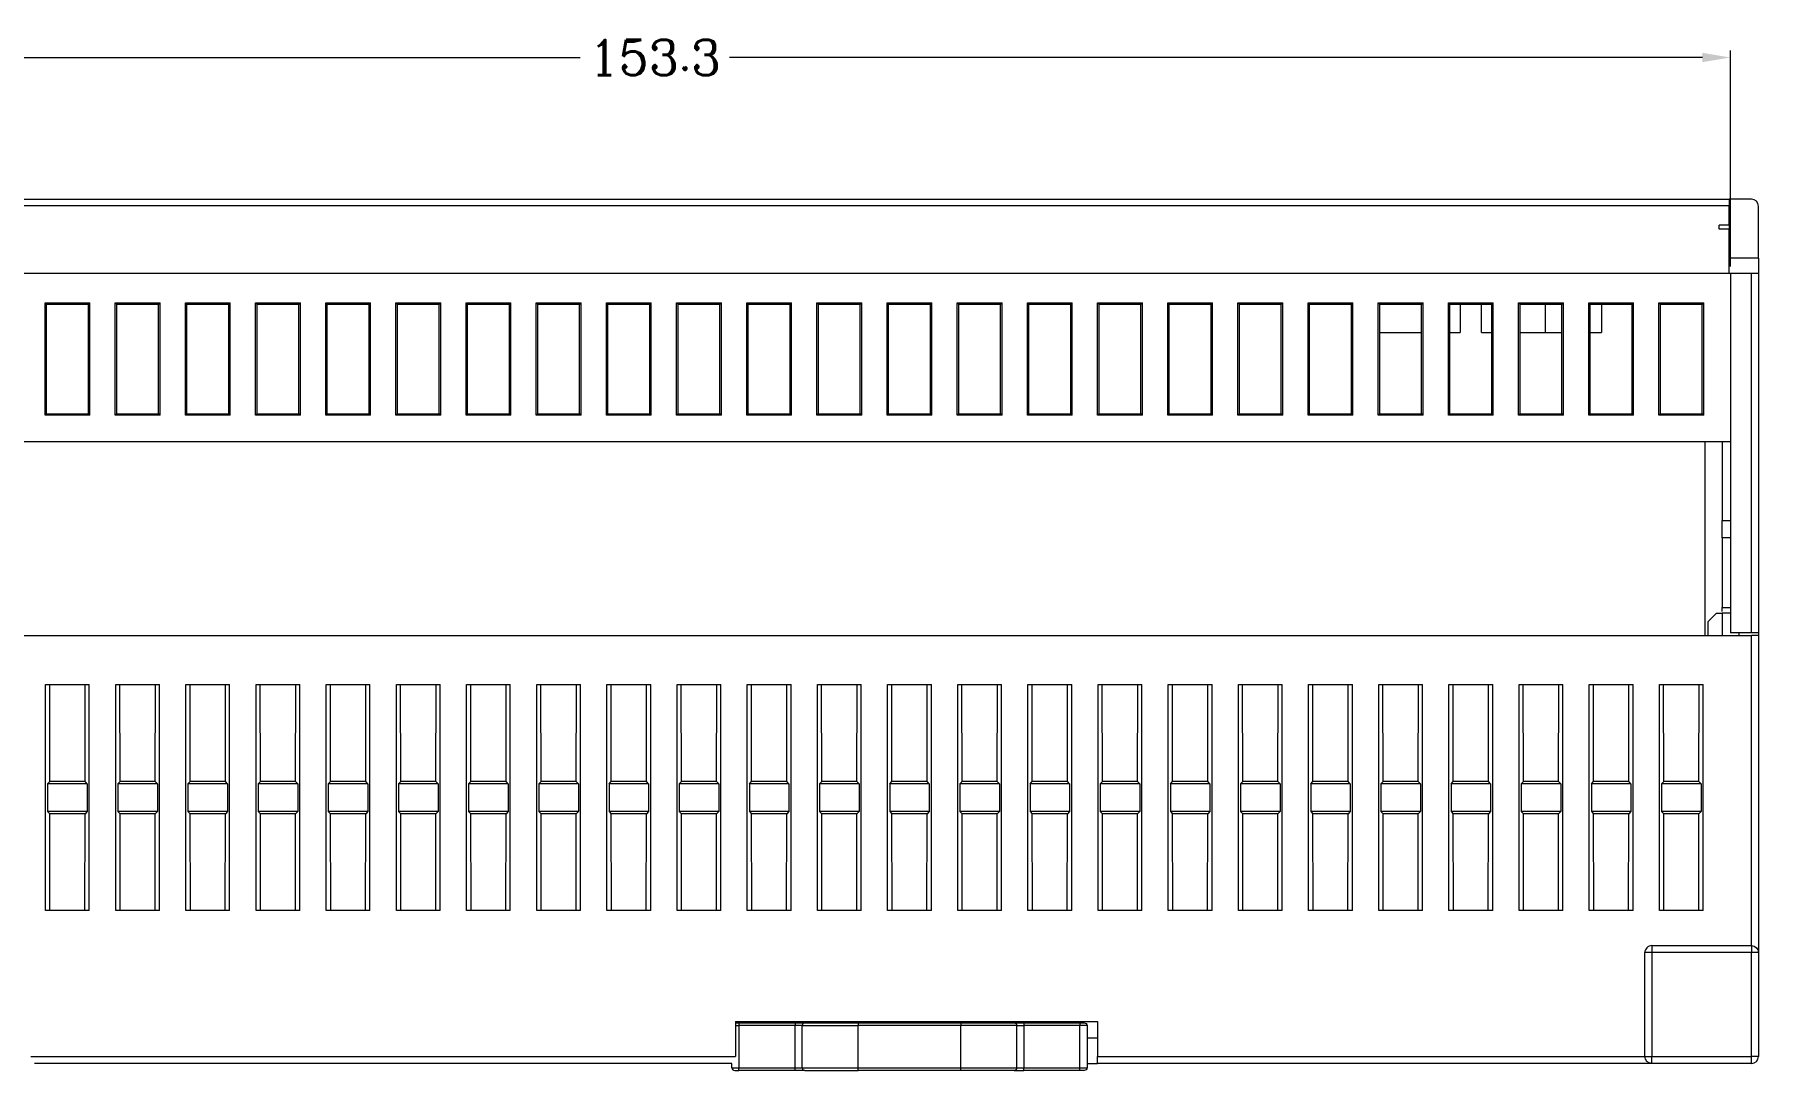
# Model space of a CAD drawing. Header units: millimetres. Extents: x 92 to 1037, y 522 to 1264.
# Drawn here: x 321.6 to 444.4, y 521.5 to 595.4 of the extents above; entities that cross this region are included whole.
import ezdxf

# ---------------------------------------------------------------- set-up
doc = ezdxf.new("R2010")
doc.units = ezdxf.units.MM
doc.layers.get('Defpoints').update_dxf_attribs({"linetype": 'CONTINUOUS'})
doc.layers.add('1', color=7, linetype='CONTINUOUS', true_color=0xffffff)
doc.layers.add('9', color=7, linetype='CONTINUOUS', true_color=0xffffff)
doc.layers.add('dim', color=82, linetype='CONTINUOUS', lineweight=9)
doc.styles.add('ROMANC', font='romanc.shx', dxfattribs={"bigfont": 'gbcbig.shx'})
doc.dimstyles.new('YanXiu', dxfattribs={"dimtxt": 6, "dimasz": 2.2, "dimexe": 0.66, "dimexo": 0.66, "dimgap": 0.66, "dimtad": 0, "dimdsep": 46, "dimtxsty": 'ROMANC', "dimcen": 0, "dimclrd": 256, "dimclre": 131, "dimclrt": 42, "dimazin": 2, "dimtfac": 1, "dimtofl": 0, "dimtmove": 0, "dimatfit": 3, "dimfxl": 0, "dimlwd": 5, "dimlwe": 5, "dimarcsym": 0})

# ---------------------------------------------------------------- blocks, each defined once
blk = doc.blocks.new('*D6')
at = {"layer": 'Defpoints', "color": 0, "lineweight": 18, "transparency": 16777216}
for p in [(442.44, 593.74), (289.14, 577.84), (442.44, 578.34)]:
    blk.add_point(p, dxfattribs=at)
at = {"layer": 'dim', "color": 131, "lineweight": 5, "transparency": 16777216}
for p, q in [((289.14, 578.34), (289.14, 594.24)), ((442.44, 578.84), (442.44, 594.24))]:
    blk.add_line(p, q, dxfattribs=at)
at = {"layer": 'dim', "lineweight": 5, "transparency": 16777216}
for p, q in [((291.14, 593.74), (360.46, 593.74)), ((440.44, 593.74), (371.11, 593.74))]:
    blk.add_line(p, q, dxfattribs=at)
at = {"layer": 'dim', "lineweight": 18, "transparency": 16777216}
for points in [[(291.14, 594.07), (291.14, 593.41), (289.14, 593.74)], [(440.44, 594.07), (440.44, 593.41), (442.44, 593.74)]]:
    blk.add_solid(points, dxfattribs=at)
at = {"layer": 'dim', "color": 42, "lineweight": 18, "transparency": 16777216, "insert": (365.79, 593.74), "char_height": 2.5, "attachment_point": 5, "style": 'ROMANC'}
blk.add_mtext('153.3', dxfattribs=at)

msp = doc.modelspace()

# ---------------------------------------------------------------- linework, layer by layer
at = {"layer": '1', "color": 155, "linetype": 'Continuous', "lineweight": 18}
for p, q in [((289.335, 583.644), (442.335, 583.644)), ((443.935, 583.644), (442.335, 583.644)), ((442.335, 583.644), (442.335, 583.162)), ((442.335, 581.786), (442.335, 583.162)), ((444.435, 579.445), (444.435, 583.144)), ((442.335, 581.786), (441.635, 581.786)), ((441.635, 581.503), (441.635, 581.786)), ((442.335, 581.503), (441.635, 581.503)), ((442.335, 581.786), (442.335, 581.503)), ((442.335, 578.345), (442.335, 581.503)), ((444.435, 579.445), (442.335, 579.445)), ((444.435, 579.445), (444.435, 578.345)), ((442.435, 578.345), (289.335, 578.345)), ((443.935, 578.345), (442.435, 578.345)), ((442.435, 578.345), (442.435, 552.745)), ((444.435, 578.345), (443.935, 578.345)), ((444.435, 578.345), (444.435, 552.745)), ((322.335, 576.245), (325.535, 576.245)), ((322.335, 568.245), (322.335, 576.245)), ((322.335, 576.245), (322.445, 576.135)), ((325.425, 576.135), (325.535, 576.245)), ((325.535, 568.245), (325.535, 576.245)), ((327.335, 576.245), (330.535, 576.245)), ((327.335, 568.245), (327.335, 576.245)), ((327.335, 576.245), (327.445, 576.135)), ((330.425, 576.135), (330.535, 576.245)), ((330.535, 568.245), (330.535, 576.245)), ((332.335, 576.245), (335.535, 576.245)), ((332.335, 568.245), (332.335, 576.245)), ((332.335, 576.245), (332.445, 576.135)), ((335.425, 576.135), (335.535, 576.245)), ((335.535, 568.245), (335.535, 576.245)), ((337.335, 576.245), (340.535, 576.245)), ((337.335, 568.245), (337.335, 576.245)), ((337.335, 576.245), (337.445, 576.135)), ((340.425, 576.135), (340.535, 576.245)), ((340.535, 568.245), (340.535, 576.245)), ((342.335, 576.245), (345.535, 576.245)), ((342.335, 568.245), (342.335, 576.245)), ((342.335, 576.245), (342.445, 576.135)), ((345.425, 576.135), (345.535, 576.245)), ((345.535, 568.245), (345.535, 576.245)), ((347.335, 576.245), (350.535, 576.245)), ((347.335, 568.245), (347.335, 576.245)), ((347.335, 576.245), (347.445, 576.135)), ((350.425, 576.135), (350.535, 576.245)), ((350.535, 568.245), (350.535, 576.245)), ((352.335, 576.245), (355.535, 576.245)), ((352.335, 568.245), (352.335, 576.245)), ((352.335, 576.245), (352.445, 576.135)), ((355.425, 576.135), (355.535, 576.245)), ((355.535, 568.245), (355.535, 576.245)), ((357.335, 576.245), (360.535, 576.245)), ((357.335, 568.245), (357.335, 576.245)), ((357.335, 576.245), (357.445, 576.135)), ((360.425, 576.135), (360.535, 576.245)), ((360.535, 568.245), (360.535, 576.245)), ((362.335, 576.245), (365.535, 576.245)), ((362.335, 568.245), (362.335, 576.245)), ((362.335, 576.245), (362.445, 576.135)), ((365.425, 576.135), (365.535, 576.245)), ((365.535, 568.245), (365.535, 576.245)), ((367.335, 576.245), (370.535, 576.245)), ((367.335, 568.245), (367.335, 576.245)), ((367.335, 576.245), (367.445, 576.135)), ((370.425, 576.135), (370.535, 576.245)), ((370.535, 568.245), (370.535, 576.245)), ((372.335, 576.245), (375.535, 576.245)), ((372.335, 568.245), (372.335, 576.245)), ((372.335, 576.245), (372.445, 576.135)), ((375.425, 576.135), (375.535, 576.245)), ((375.535, 568.245), (375.535, 576.245)), ((377.335, 576.245), (380.535, 576.245)), ((377.335, 568.245), (377.335, 576.245)), ((377.335, 576.245), (377.445, 576.135)), ((380.425, 576.135), (380.535, 576.245)), ((380.535, 568.245), (380.535, 576.245)), ((382.335, 576.245), (385.535, 576.245)), ((382.335, 568.245), (382.335, 576.245)), ((382.335, 576.245), (382.445, 576.135)), ((385.425, 576.135), (385.535, 576.245)), ((385.535, 568.245), (385.535, 576.245)), ((387.335, 576.245), (390.535, 576.245)), ((387.335, 568.245), (387.335, 576.245)), ((387.335, 576.245), (387.445, 576.135)), ((390.425, 576.135), (390.535, 576.245)), ((390.535, 568.245), (390.535, 576.245)), ((392.335, 576.245), (395.535, 576.245)), ((392.335, 568.245), (392.335, 576.245)), ((392.335, 576.245), (392.445, 576.135)), ((395.425, 576.135), (395.535, 576.245)), ((395.535, 568.245), (395.535, 576.245)), ((397.335, 576.245), (400.535, 576.245)), ((397.335, 568.245), (397.335, 576.245)), ((397.335, 576.245), (397.445, 576.135)), ((400.425, 576.135), (400.535, 576.245)), ((400.535, 568.245), (400.535, 576.245)), ((402.335, 576.245), (405.535, 576.245)), ((402.335, 568.245), (402.335, 576.245)), ((402.335, 576.245), (402.445, 576.135)), ((405.425, 576.135), (405.535, 576.245)), ((405.535, 568.245), (405.535, 576.245)), ((407.335, 576.245), (410.535, 576.245)), ((407.335, 568.245), (407.335, 576.245)), ((407.335, 576.245), (407.445, 576.135)), ((410.425, 576.135), (410.535, 576.245)), ((410.535, 568.245), (410.535, 576.245)), ((412.335, 576.245), (415.535, 576.245)), ((412.335, 568.245), (412.335, 576.245)), ((412.335, 576.245), (412.445, 576.135)), ((415.425, 576.135), (415.535, 576.245)), ((415.535, 568.245), (415.535, 576.245)), ((417.335, 576.245), (420.535, 576.245)), ((417.335, 568.245), (417.335, 576.245)), ((417.335, 576.245), (417.445, 576.135)), ((420.425, 576.135), (420.535, 576.245)), ((420.535, 568.245), (420.535, 576.245)), ((422.335, 576.245), (425.535, 576.245)), ((422.335, 568.245), (422.335, 576.245)), ((422.335, 576.245), (422.445, 576.135)), ((425.425, 576.135), (425.535, 576.245)), ((425.535, 568.245), (425.535, 576.245)), ((427.335, 576.245), (430.535, 576.245)), ((427.335, 568.245), (427.335, 576.245)), ((427.335, 576.245), (427.445, 576.135)), ((430.425, 576.135), (430.535, 576.245)), ((430.535, 568.245), (430.535, 576.245)), ((432.335, 576.245), (435.535, 576.245)), ((432.335, 568.245), (432.335, 576.245)), ((432.335, 576.245), (432.445, 576.135)), ((435.425, 576.135), (435.535, 576.245)), ((435.535, 568.245), (435.535, 576.245)), ((437.335, 576.245), (440.535, 576.245)), ((437.335, 568.245), (437.335, 576.245)), ((437.335, 576.245), (437.445, 576.135)), ((440.425, 576.135), (440.535, 576.245)), ((440.535, 568.245), (440.535, 576.245)), ((322.445, 568.355), (322.445, 576.135)), ((325.425, 576.135), (322.445, 576.135)), ((325.425, 568.355), (325.425, 576.135)), ((327.445, 568.355), (327.445, 576.135)), ((330.425, 576.135), (327.445, 576.135)), ((330.425, 568.355), (330.425, 576.135)), ((332.445, 568.355), (332.445, 576.135)), ((335.425, 576.135), (332.445, 576.135)), ((335.425, 568.355), (335.425, 576.135)), ((337.445, 568.355), (337.445, 576.135)), ((340.425, 576.135), (337.445, 576.135)), ((340.425, 568.355), (340.425, 576.135)), ((342.445, 568.355), (342.445, 576.135)), ((345.425, 576.135), (342.445, 576.135)), ((345.425, 568.355), (345.425, 576.135)), ((347.445, 568.355), (347.445, 576.135)), ((350.425, 576.135), (347.445, 576.135)), ((350.425, 568.355), (350.425, 576.135)), ((352.445, 568.355), (352.445, 576.135)), ((355.425, 576.135), (352.445, 576.135)), ((355.425, 568.355), (355.425, 576.135)), ((360.425, 576.135), (357.445, 576.135)), ((357.445, 568.355), (357.445, 576.135)), ((360.425, 568.355), (360.425, 576.135)), ((362.445, 568.355), (362.445, 576.135)), ((365.425, 576.135), (362.445, 576.135)), ((365.425, 568.355), (365.425, 576.135)), ((367.445, 568.355), (367.445, 576.135)), ((370.425, 576.135), (367.445, 576.135)), ((370.425, 568.355), (370.425, 576.135)), ((372.445, 568.355), (372.445, 576.135)), ((375.425, 576.135), (372.445, 576.135)), ((375.425, 568.355), (375.425, 576.135)), ((380.425, 576.135), (377.445, 576.135)), ((377.445, 568.355), (377.445, 576.135)), ((380.425, 568.355), (380.425, 576.135)), ((382.445, 568.355), (382.445, 576.135)), ((385.425, 576.135), (382.445, 576.135)), ((385.425, 568.355), (385.425, 576.135)), ((387.445, 568.355), (387.445, 576.135)), ((390.425, 576.135), (387.445, 576.135)), ((390.425, 568.355), (390.425, 576.135)), ((395.425, 576.135), (392.445, 576.135)), ((392.445, 568.355), (392.445, 576.135)), ((395.425, 568.355), (395.425, 576.135)), ((397.445, 568.355), (397.445, 576.135)), ((400.425, 576.135), (397.445, 576.135)), ((400.425, 568.355), (400.425, 576.135)), ((405.425, 576.135), (402.445, 576.135)), ((402.445, 568.355), (402.445, 576.135)), ((405.425, 568.355), (405.425, 576.135)), ((410.425, 576.135), (407.445, 576.135)), ((407.445, 568.355), (407.445, 576.135)), ((410.425, 568.355), (410.425, 576.135)), ((415.425, 576.135), (412.445, 576.135)), ((412.445, 568.355), (412.445, 576.135)), ((415.425, 568.355), (415.425, 576.135)), ((417.445, 568.355), (417.445, 576.135)), ((420.425, 576.135), (417.445, 576.135)), ((420.425, 568.355), (420.425, 576.135)), ((422.445, 568.355), (422.445, 576.135)), ((425.425, 576.135), (422.445, 576.135)), ((423.185, 576.135), (423.185, 574.145)), ((424.685, 574.145), (424.685, 576.135)), ((425.425, 568.355), (425.425, 576.135)), ((427.445, 568.355), (427.445, 576.135)), ((430.425, 576.135), (427.445, 576.135)), ((429.235, 576.135), (429.235, 574.145)), ((430.425, 568.355), (430.425, 576.135)), ((432.445, 568.355), (432.445, 576.135)), ((435.425, 576.135), (432.445, 576.135)), ((433.235, 576.135), (433.235, 574.145)), ((435.425, 568.355), (435.425, 576.135)), ((437.445, 568.355), (437.445, 576.135)), ((440.425, 576.135), (437.445, 576.135)), ((440.425, 568.355), (440.425, 576.135)), ((417.445, 574.145), (420.425, 574.145)), ((422.445, 574.145), (423.185, 574.145)), ((424.685, 574.145), (425.425, 574.145)), ((427.445, 574.145), (429.235, 574.145)), ((429.235, 574.145), (430.425, 574.145)), ((432.445, 574.145), (433.235, 574.145)), ((322.445, 568.355), (322.335, 568.245)), ((325.535, 568.245), (322.335, 568.245)), ((322.445, 568.355), (325.425, 568.355)), ((325.535, 568.245), (325.425, 568.355)), ((327.445, 568.355), (327.335, 568.245)), ((330.535, 568.245), (327.335, 568.245)), ((327.445, 568.355), (330.425, 568.355)), ((330.535, 568.245), (330.425, 568.355)), ((332.445, 568.355), (332.335, 568.245)), ((335.535, 568.245), (332.335, 568.245)), ((332.445, 568.355), (335.425, 568.355)), ((335.535, 568.245), (335.425, 568.355)), ((337.445, 568.355), (337.335, 568.245)), ((340.535, 568.245), (337.335, 568.245)), ((337.445, 568.355), (340.425, 568.355)), ((340.535, 568.245), (340.425, 568.355)), ((342.445, 568.355), (342.335, 568.245)), ((345.535, 568.245), (342.335, 568.245)), ((342.445, 568.355), (345.425, 568.355)), ((345.535, 568.245), (345.425, 568.355)), ((347.445, 568.355), (347.335, 568.245)), ((350.535, 568.245), (347.335, 568.245)), ((347.445, 568.355), (350.425, 568.355)), ((350.535, 568.245), (350.425, 568.355)), ((352.445, 568.355), (352.335, 568.245)), ((355.535, 568.245), (352.335, 568.245)), ((352.445, 568.355), (355.425, 568.355)), ((355.535, 568.245), (355.425, 568.355)), ((357.445, 568.355), (357.335, 568.245)), ((360.535, 568.245), (357.335, 568.245)), ((357.445, 568.355), (360.425, 568.355)), ((360.535, 568.245), (360.425, 568.355)), ((362.445, 568.355), (362.335, 568.245)), ((365.535, 568.245), (362.335, 568.245)), ((362.445, 568.355), (365.425, 568.355)), ((365.535, 568.245), (365.425, 568.355)), ((367.445, 568.355), (367.335, 568.245)), ((370.535, 568.245), (367.335, 568.245)), ((367.445, 568.355), (370.425, 568.355)), ((370.535, 568.245), (370.425, 568.355)), ((372.445, 568.355), (372.335, 568.245)), ((375.535, 568.245), (372.335, 568.245)), ((372.445, 568.355), (375.425, 568.355)), ((375.535, 568.245), (375.425, 568.355)), ((377.445, 568.355), (377.335, 568.245)), ((380.535, 568.245), (377.335, 568.245)), ((377.445, 568.355), (380.425, 568.355)), ((380.535, 568.245), (380.425, 568.355)), ((382.445, 568.355), (382.335, 568.245)), ((385.535, 568.245), (382.335, 568.245)), ((382.445, 568.355), (385.425, 568.355)), ((385.535, 568.245), (385.425, 568.355)), ((387.445, 568.355), (387.335, 568.245)), ((390.535, 568.245), (387.335, 568.245)), ((387.445, 568.355), (390.425, 568.355)), ((390.535, 568.245), (390.425, 568.355)), ((392.445, 568.355), (392.335, 568.245)), ((395.535, 568.245), (392.335, 568.245)), ((392.445, 568.355), (395.425, 568.355)), ((395.535, 568.245), (395.425, 568.355)), ((397.445, 568.355), (397.335, 568.245)), ((400.535, 568.245), (397.335, 568.245)), ((397.445, 568.355), (400.425, 568.355)), ((400.535, 568.245), (400.425, 568.355)), ((402.445, 568.355), (402.335, 568.245)), ((405.535, 568.245), (402.335, 568.245)), ((402.445, 568.355), (405.425, 568.355)), ((405.535, 568.245), (405.425, 568.355)), ((407.445, 568.355), (407.335, 568.245)), ((410.535, 568.245), (407.335, 568.245)), ((407.445, 568.355), (410.425, 568.355)), ((410.535, 568.245), (410.425, 568.355)), ((412.445, 568.355), (412.335, 568.245)), ((415.535, 568.245), (412.335, 568.245)), ((412.445, 568.355), (415.425, 568.355)), ((415.535, 568.245), (415.425, 568.355)), ((417.445, 568.355), (417.335, 568.245)), ((420.535, 568.245), (417.335, 568.245)), ((417.445, 568.355), (420.425, 568.355)), ((420.535, 568.245), (420.425, 568.355)), ((422.445, 568.355), (422.335, 568.245)), ((425.535, 568.245), (422.335, 568.245)), ((422.445, 568.355), (425.425, 568.355)), ((425.535, 568.245), (425.425, 568.355)), ((427.445, 568.355), (427.335, 568.245)), ((430.535, 568.245), (427.335, 568.245)), ((427.445, 568.355), (430.425, 568.355)), ((430.535, 568.245), (430.425, 568.355)), ((432.445, 568.355), (432.335, 568.245)), ((435.535, 568.245), (432.335, 568.245)), ((432.445, 568.355), (435.425, 568.355)), ((435.535, 568.245), (435.425, 568.355)), ((437.445, 568.355), (437.335, 568.245)), ((440.535, 568.245), (437.335, 568.245)), ((437.445, 568.355), (440.425, 568.355)), ((440.535, 568.245), (440.425, 568.355)), ((442.435, 566.345), (289.135, 566.345)), ((443.935, 552.745), (442.435, 552.745)), ((444.435, 552.745), (443.935, 552.745))]:
    msp.add_line(p, q, dxfattribs=at)
at = {"layer": '1', "color": 155, "linetype": 'Continuous', "lineweight": 13}
for p, q in [((442.335, 583.162), (289.335, 583.162)), ((443.935, 552.745), (443.935, 578.345))]:
    msp.add_line(p, q, dxfattribs=at)
at = {"layer": '1', "color": 155, "linetype": 'Continuous', "lineweight": 18}
msp.add_arc((443.935, 583.144), 0.5, 0, 90, dxfattribs=at)
at = {"layer": '9', "color": 155, "linetype": 'Continuous', "lineweight": 18}
for p, q in [((440.635, 552.544), (440.635, 566.344)), ((441.835, 566.345), (441.835, 560.751)), ((441.835, 560.751), (442.435, 560.751)), ((441.835, 559.501), (441.835, 560.751)), ((441.835, 559.501), (441.835, 554.545)), ((441.449, 554.145), (440.849, 553.545)), ((441.449, 554.145), (441.835, 554.145)), ((441.835, 554.145), (441.835, 552.545)), ((442.435, 554.145), (441.835, 554.145)), ((440.849, 552.545), (440.849, 553.545)), ((248.935, 552.545), (443.935, 552.545)), ((443.035, 552.745), (443.035, 552.545)), ((444.435, 552.545), (443.935, 552.545)), ((444.435, 552.745), (444.435, 552.545)), ((444.435, 552.545), (444.435, 529.945)), ((322.377, 549.045), (325.493, 549.045)), ((322.377, 532.945), (322.377, 549.045)), ((322.681, 542.142), (322.674, 549.045)), ((325.189, 542.142), (325.197, 549.045)), ((325.493, 532.945), (325.493, 549.045)), ((327.377, 549.045), (330.493, 549.045)), ((327.377, 532.945), (327.377, 549.045)), ((327.681, 542.142), (327.674, 549.045)), ((330.189, 542.142), (330.197, 549.045)), ((330.493, 532.945), (330.493, 549.045)), ((332.377, 549.045), (335.493, 549.045)), ((332.377, 532.945), (332.377, 549.045)), ((332.681, 542.142), (332.674, 549.045)), ((335.189, 542.142), (335.197, 549.045)), ((335.493, 532.945), (335.493, 549.045)), ((337.377, 549.045), (340.493, 549.045)), ((337.377, 532.945), (337.377, 549.045)), ((337.681, 542.142), (337.674, 549.045)), ((340.189, 542.142), (340.197, 549.045)), ((340.493, 532.945), (340.493, 549.045)), ((342.377, 549.045), (345.493, 549.045)), ((342.377, 532.945), (342.377, 549.045)), ((342.681, 542.142), (342.674, 549.045)), ((345.189, 542.142), (345.197, 549.045)), ((345.493, 532.945), (345.493, 549.045)), ((347.377, 549.045), (350.493, 549.045)), ((347.377, 532.945), (347.377, 549.045)), ((347.681, 542.142), (347.674, 549.045)), ((350.189, 542.142), (350.197, 549.045)), ((350.493, 532.945), (350.493, 549.045)), ((352.377, 549.045), (355.493, 549.045)), ((352.377, 532.945), (352.377, 549.045)), ((352.681, 542.142), (352.674, 549.045)), ((355.189, 542.142), (355.197, 549.045)), ((355.493, 532.945), (355.493, 549.045)), ((357.377, 549.045), (360.493, 549.045)), ((357.377, 532.945), (357.377, 549.045)), ((357.681, 542.142), (357.674, 549.045)), ((360.189, 542.142), (360.197, 549.045)), ((360.493, 532.945), (360.493, 549.045)), ((362.377, 549.045), (365.493, 549.045)), ((362.377, 532.945), (362.377, 549.045)), ((362.681, 542.142), (362.674, 549.045)), ((365.189, 542.142), (365.197, 549.045)), ((365.493, 532.945), (365.493, 549.045)), ((367.377, 549.045), (370.493, 549.045)), ((367.377, 532.945), (367.377, 549.045)), ((367.681, 542.142), (367.674, 549.045)), ((370.189, 542.142), (370.197, 549.045)), ((370.493, 532.945), (370.493, 549.045)), ((372.377, 549.045), (375.493, 549.045)), ((372.377, 532.945), (372.377, 549.045)), ((372.681, 542.142), (372.674, 549.045)), ((375.189, 542.142), (375.197, 549.045)), ((375.493, 532.945), (375.493, 549.045)), ((377.377, 549.045), (380.493, 549.045)), ((377.377, 532.945), (377.377, 549.045)), ((377.681, 542.142), (377.674, 549.045)), ((380.189, 542.142), (380.197, 549.045)), ((380.493, 532.945), (380.493, 549.045)), ((382.377, 549.045), (385.493, 549.045)), ((382.377, 532.945), (382.377, 549.045)), ((382.681, 542.142), (382.674, 549.045)), ((385.189, 542.142), (385.197, 549.045)), ((385.493, 532.945), (385.493, 549.045)), ((387.377, 549.045), (390.493, 549.045)), ((387.377, 532.945), (387.377, 549.045)), ((387.681, 542.142), (387.674, 549.045)), ((390.189, 542.142), (390.197, 549.045)), ((390.493, 532.945), (390.493, 549.045)), ((392.377, 549.045), (395.493, 549.045)), ((392.377, 532.945), (392.377, 549.045)), ((392.681, 542.142), (392.674, 549.045)), ((395.189, 542.142), (395.197, 549.045)), ((395.493, 532.945), (395.493, 549.045)), ((397.377, 549.045), (400.493, 549.045)), ((397.377, 532.945), (397.377, 549.045)), ((397.681, 542.142), (397.674, 549.045)), ((400.189, 542.142), (400.197, 549.045)), ((400.493, 532.945), (400.493, 549.045)), ((402.377, 549.045), (405.493, 549.045)), ((402.377, 532.945), (402.377, 549.045)), ((402.681, 542.142), (402.674, 549.045)), ((405.189, 542.142), (405.197, 549.045)), ((405.493, 532.945), (405.493, 549.045)), ((407.377, 549.045), (410.493, 549.045)), ((407.377, 532.945), (407.377, 549.045)), ((407.681, 542.142), (407.674, 549.045)), ((410.189, 542.142), (410.197, 549.045)), ((410.493, 532.945), (410.493, 549.045)), ((412.377, 549.045), (415.493, 549.045)), ((412.377, 532.945), (412.377, 549.045)), ((412.681, 542.142), (412.674, 549.045)), ((415.189, 542.142), (415.197, 549.045)), ((415.493, 532.945), (415.493, 549.045)), ((417.377, 549.045), (420.493, 549.045)), ((417.377, 532.945), (417.377, 549.045)), ((417.681, 542.142), (417.674, 549.045)), ((420.189, 542.142), (420.197, 549.045)), ((420.493, 532.945), (420.493, 549.045)), ((422.377, 549.045), (425.493, 549.045)), ((422.377, 532.945), (422.377, 549.045)), ((422.681, 542.142), (422.674, 549.045)), ((425.189, 542.142), (425.197, 549.045)), ((425.493, 532.945), (425.493, 549.045)), ((427.377, 549.045), (430.493, 549.045)), ((427.377, 532.945), (427.377, 549.045)), ((427.681, 542.142), (427.674, 549.045)), ((430.189, 542.142), (430.197, 549.045)), ((430.493, 532.945), (430.493, 549.045)), ((432.377, 549.045), (435.493, 549.045)), ((432.377, 532.945), (432.377, 549.045)), ((432.681, 542.142), (432.674, 549.045)), ((435.189, 542.142), (435.197, 549.045)), ((435.493, 532.945), (435.493, 549.045)), ((437.377, 549.045), (440.493, 549.045)), ((437.377, 532.945), (437.377, 549.045)), ((437.681, 542.142), (437.674, 549.045)), ((440.189, 542.142), (440.197, 549.045)), ((440.493, 532.945), (440.493, 549.045)), ((322.524, 541.985), (322.681, 542.142)), ((322.524, 541.985), (322.524, 540.004)), ((325.346, 541.985), (322.524, 541.985)), ((325.189, 542.142), (322.681, 542.142)), ((325.346, 541.985), (325.189, 542.142)), ((325.346, 541.985), (325.346, 540.004)), ((327.524, 541.985), (327.681, 542.142)), ((327.524, 541.985), (327.524, 540.004)), ((330.346, 541.985), (327.524, 541.985)), ((330.189, 542.142), (327.681, 542.142)), ((330.346, 541.985), (330.189, 542.142)), ((330.346, 541.985), (330.346, 540.004)), ((332.524, 541.985), (332.681, 542.142)), ((332.524, 541.985), (332.524, 540.004)), ((335.346, 541.985), (332.524, 541.985)), ((335.189, 542.142), (332.681, 542.142)), ((335.346, 541.985), (335.189, 542.142)), ((335.346, 541.985), (335.346, 540.004)), ((337.524, 541.985), (337.681, 542.142)), ((337.524, 541.985), (337.524, 540.004)), ((340.346, 541.985), (337.524, 541.985)), ((340.189, 542.142), (337.681, 542.142)), ((340.346, 541.985), (340.189, 542.142)), ((340.346, 541.985), (340.346, 540.004)), ((342.524, 541.985), (342.681, 542.142)), ((342.524, 541.985), (342.524, 540.004)), ((345.346, 541.985), (342.524, 541.985)), ((345.189, 542.142), (342.681, 542.142)), ((345.346, 541.985), (345.189, 542.142)), ((345.346, 541.985), (345.346, 540.004)), ((347.524, 541.985), (347.681, 542.142)), ((347.524, 541.985), (347.524, 540.004)), ((350.346, 541.985), (347.524, 541.985)), ((350.189, 542.142), (347.681, 542.142)), ((350.346, 541.985), (350.189, 542.142)), ((350.346, 541.985), (350.346, 540.004)), ((352.524, 541.985), (352.681, 542.142)), ((352.524, 541.985), (352.524, 540.004)), ((355.346, 541.985), (352.524, 541.985)), ((355.189, 542.142), (352.681, 542.142)), ((355.346, 541.985), (355.189, 542.142)), ((355.346, 541.985), (355.346, 540.004)), ((357.524, 541.985), (357.681, 542.142)), ((357.524, 541.985), (357.524, 540.004)), ((360.346, 541.985), (357.524, 541.985)), ((360.189, 542.142), (357.681, 542.142)), ((360.346, 541.985), (360.189, 542.142)), ((360.346, 541.985), (360.346, 540.004)), ((362.524, 541.985), (362.681, 542.142)), ((362.524, 541.985), (362.524, 540.004)), ((365.346, 541.985), (362.524, 541.985)), ((365.189, 542.142), (362.681, 542.142)), ((365.346, 541.985), (365.189, 542.142)), ((365.346, 541.985), (365.346, 540.004)), ((367.524, 541.985), (367.681, 542.142)), ((367.524, 541.985), (367.524, 540.004)), ((370.346, 541.985), (367.524, 541.985)), ((370.189, 542.142), (367.681, 542.142)), ((370.346, 541.985), (370.189, 542.142)), ((370.346, 541.985), (370.346, 540.004)), ((372.524, 541.985), (372.681, 542.142)), ((372.524, 541.985), (372.524, 540.004)), ((375.346, 541.985), (372.524, 541.985)), ((375.189, 542.142), (372.681, 542.142)), ((375.346, 541.985), (375.189, 542.142)), ((375.346, 541.985), (375.346, 540.004)), ((377.524, 541.985), (377.681, 542.142)), ((377.524, 541.985), (377.524, 540.004)), ((380.346, 541.985), (377.524, 541.985)), ((380.189, 542.142), (377.681, 542.142)), ((380.346, 541.985), (380.189, 542.142)), ((380.346, 541.985), (380.346, 540.004)), ((382.524, 541.985), (382.681, 542.142)), ((382.524, 541.985), (382.524, 540.004)), ((385.346, 541.985), (382.524, 541.985)), ((385.189, 542.142), (382.681, 542.142)), ((385.346, 541.985), (385.189, 542.142)), ((385.346, 541.985), (385.346, 540.004)), ((387.524, 541.985), (387.681, 542.142)), ((387.524, 541.985), (387.524, 540.004)), ((390.346, 541.985), (387.524, 541.985)), ((390.189, 542.142), (387.681, 542.142)), ((390.346, 541.985), (390.189, 542.142)), ((390.346, 541.985), (390.346, 540.004)), ((392.524, 541.985), (392.681, 542.142)), ((392.524, 541.985), (392.524, 540.004)), ((395.346, 541.985), (392.524, 541.985)), ((395.189, 542.142), (392.681, 542.142)), ((395.346, 541.985), (395.189, 542.142)), ((395.346, 541.985), (395.346, 540.004)), ((397.524, 541.985), (397.681, 542.142)), ((397.524, 541.985), (397.524, 540.004)), ((400.346, 541.985), (397.524, 541.985)), ((400.189, 542.142), (397.681, 542.142)), ((400.346, 541.985), (400.189, 542.142)), ((400.346, 541.985), (400.346, 540.004)), ((402.524, 541.985), (402.681, 542.142)), ((402.524, 541.985), (402.524, 540.004)), ((405.346, 541.985), (402.524, 541.985)), ((405.189, 542.142), (402.681, 542.142)), ((405.346, 541.985), (405.189, 542.142)), ((405.346, 541.985), (405.346, 540.004)), ((407.524, 541.985), (407.681, 542.142)), ((407.524, 541.985), (407.524, 540.004)), ((410.346, 541.985), (407.524, 541.985)), ((410.189, 542.142), (407.681, 542.142)), ((410.346, 541.985), (410.189, 542.142)), ((410.346, 541.985), (410.346, 540.004)), ((412.524, 541.985), (412.681, 542.142)), ((412.524, 541.985), (412.524, 540.004)), ((415.346, 541.985), (412.524, 541.985)), ((415.189, 542.142), (412.681, 542.142)), ((415.346, 541.985), (415.189, 542.142)), ((415.346, 541.985), (415.346, 540.004)), ((417.524, 541.985), (417.681, 542.142)), ((417.524, 541.985), (417.524, 540.004)), ((420.346, 541.985), (417.524, 541.985)), ((420.189, 542.142), (417.681, 542.142)), ((420.346, 541.985), (420.189, 542.142)), ((420.346, 541.985), (420.346, 540.004)), ((422.524, 541.985), (422.681, 542.142)), ((422.524, 541.985), (422.524, 540.004)), ((425.346, 541.985), (422.524, 541.985)), ((425.189, 542.142), (422.681, 542.142)), ((425.346, 541.985), (425.189, 542.142)), ((425.346, 541.985), (425.346, 540.004)), ((427.524, 541.985), (427.681, 542.142)), ((427.524, 541.985), (427.524, 540.004)), ((430.346, 541.985), (427.524, 541.985)), ((430.189, 542.142), (427.681, 542.142)), ((430.346, 541.985), (430.189, 542.142)), ((430.346, 541.985), (430.346, 540.004)), ((432.524, 541.985), (432.681, 542.142)), ((432.524, 541.985), (432.524, 540.004)), ((435.346, 541.985), (432.524, 541.985)), ((435.189, 542.142), (432.681, 542.142)), ((435.346, 541.985), (435.189, 542.142)), ((435.346, 541.985), (435.346, 540.004)), ((437.524, 541.985), (437.681, 542.142)), ((437.524, 541.985), (437.524, 540.004)), ((440.346, 541.985), (437.524, 541.985)), ((440.189, 542.142), (437.681, 542.142)), ((440.346, 541.985), (440.189, 542.142)), ((440.346, 541.985), (440.346, 540.004)), ((322.524, 540.004), (322.684, 539.845)), ((325.346, 540.004), (322.524, 540.004)), ((322.691, 532.945), (322.684, 539.845)), ((325.187, 539.845), (322.684, 539.845)), ((325.179, 532.945), (325.187, 539.845)), ((325.346, 540.004), (325.187, 539.845)), ((327.524, 540.004), (327.684, 539.845)), ((330.346, 540.004), (327.524, 540.004)), ((327.691, 532.945), (327.684, 539.845)), ((330.187, 539.845), (327.684, 539.845)), ((330.179, 532.945), (330.187, 539.845)), ((330.346, 540.004), (330.187, 539.845)), ((332.524, 540.004), (332.684, 539.845)), ((335.346, 540.004), (332.524, 540.004)), ((332.691, 532.945), (332.684, 539.845)), ((335.187, 539.845), (332.684, 539.845)), ((335.179, 532.945), (335.187, 539.845)), ((335.346, 540.004), (335.187, 539.845)), ((337.524, 540.004), (337.684, 539.845)), ((340.346, 540.004), (337.524, 540.004)), ((337.691, 532.945), (337.684, 539.845)), ((340.187, 539.845), (337.684, 539.845)), ((340.179, 532.945), (340.187, 539.845)), ((340.346, 540.004), (340.187, 539.845)), ((342.524, 540.004), (342.684, 539.845)), ((345.346, 540.004), (342.524, 540.004)), ((342.691, 532.945), (342.684, 539.845)), ((345.187, 539.845), (342.684, 539.845)), ((345.179, 532.945), (345.187, 539.845)), ((345.346, 540.004), (345.187, 539.845)), ((347.524, 540.004), (347.684, 539.845)), ((350.346, 540.004), (347.524, 540.004)), ((347.691, 532.945), (347.684, 539.845)), ((350.187, 539.845), (347.684, 539.845)), ((350.179, 532.945), (350.187, 539.845)), ((350.346, 540.004), (350.187, 539.845)), ((352.524, 540.004), (352.684, 539.845)), ((355.346, 540.004), (352.524, 540.004)), ((352.691, 532.945), (352.684, 539.845)), ((355.187, 539.845), (352.684, 539.845)), ((355.179, 532.945), (355.187, 539.845)), ((355.346, 540.004), (355.187, 539.845)), ((357.524, 540.004), (357.684, 539.845)), ((360.346, 540.004), (357.524, 540.004)), ((357.691, 532.945), (357.684, 539.845)), ((360.187, 539.845), (357.684, 539.845)), ((360.179, 532.945), (360.187, 539.845)), ((360.346, 540.004), (360.187, 539.845)), ((362.524, 540.004), (362.684, 539.845)), ((365.346, 540.004), (362.524, 540.004)), ((362.691, 532.945), (362.684, 539.845)), ((365.187, 539.845), (362.684, 539.845)), ((365.179, 532.945), (365.187, 539.845)), ((365.346, 540.004), (365.187, 539.845)), ((367.524, 540.004), (367.684, 539.845)), ((370.346, 540.004), (367.524, 540.004)), ((367.691, 532.945), (367.684, 539.845)), ((370.187, 539.845), (367.684, 539.845)), ((370.179, 532.945), (370.187, 539.845)), ((370.346, 540.004), (370.187, 539.845)), ((372.524, 540.004), (372.684, 539.845)), ((375.346, 540.004), (372.524, 540.004)), ((372.691, 532.945), (372.684, 539.845)), ((375.187, 539.845), (372.684, 539.845)), ((375.179, 532.945), (375.187, 539.845)), ((375.346, 540.004), (375.187, 539.845)), ((377.524, 540.004), (377.684, 539.845)), ((380.346, 540.004), (377.524, 540.004)), ((377.691, 532.945), (377.684, 539.845)), ((380.187, 539.845), (377.684, 539.845)), ((380.179, 532.945), (380.187, 539.845)), ((380.346, 540.004), (380.187, 539.845)), ((382.524, 540.004), (382.684, 539.845)), ((385.346, 540.004), (382.524, 540.004)), ((382.691, 532.945), (382.684, 539.845)), ((385.187, 539.845), (382.684, 539.845)), ((385.179, 532.945), (385.187, 539.845)), ((385.346, 540.004), (385.187, 539.845)), ((387.524, 540.004), (387.684, 539.845)), ((390.346, 540.004), (387.524, 540.004)), ((387.691, 532.945), (387.684, 539.845)), ((390.187, 539.845), (387.684, 539.845)), ((390.179, 532.945), (390.187, 539.845)), ((390.346, 540.004), (390.187, 539.845)), ((392.524, 540.004), (392.684, 539.845)), ((395.346, 540.004), (392.524, 540.004)), ((392.691, 532.945), (392.684, 539.845)), ((395.187, 539.845), (392.684, 539.845)), ((395.179, 532.945), (395.187, 539.845)), ((395.346, 540.004), (395.187, 539.845)), ((397.524, 540.004), (397.684, 539.845)), ((400.346, 540.004), (397.524, 540.004)), ((397.691, 532.945), (397.684, 539.845)), ((400.187, 539.845), (397.684, 539.845)), ((400.179, 532.945), (400.187, 539.845)), ((400.346, 540.004), (400.187, 539.845)), ((402.524, 540.004), (402.684, 539.845)), ((405.346, 540.004), (402.524, 540.004)), ((402.691, 532.945), (402.684, 539.845)), ((405.187, 539.845), (402.684, 539.845)), ((405.179, 532.945), (405.187, 539.845)), ((405.346, 540.004), (405.187, 539.845)), ((407.524, 540.004), (407.684, 539.845)), ((410.346, 540.004), (407.524, 540.004)), ((407.691, 532.945), (407.684, 539.845)), ((410.187, 539.845), (407.684, 539.845)), ((410.179, 532.945), (410.187, 539.845)), ((410.346, 540.004), (410.187, 539.845)), ((412.524, 540.004), (412.684, 539.845)), ((415.346, 540.004), (412.524, 540.004)), ((412.691, 532.945), (412.684, 539.845)), ((415.187, 539.845), (412.684, 539.845)), ((415.179, 532.945), (415.187, 539.845)), ((415.346, 540.004), (415.187, 539.845)), ((417.524, 540.004), (417.684, 539.845)), ((420.346, 540.004), (417.524, 540.004)), ((417.691, 532.945), (417.684, 539.845)), ((420.187, 539.845), (417.684, 539.845)), ((420.179, 532.945), (420.187, 539.845)), ((420.346, 540.004), (420.187, 539.845)), ((422.524, 540.004), (422.684, 539.845)), ((425.346, 540.004), (422.524, 540.004)), ((422.691, 532.945), (422.684, 539.845)), ((425.187, 539.845), (422.684, 539.845)), ((425.179, 532.945), (425.187, 539.845)), ((425.346, 540.004), (425.187, 539.845)), ((427.524, 540.004), (427.684, 539.845)), ((430.346, 540.004), (427.524, 540.004)), ((427.691, 532.945), (427.684, 539.845)), ((430.187, 539.845), (427.684, 539.845)), ((430.179, 532.945), (430.187, 539.845)), ((430.346, 540.004), (430.187, 539.845)), ((432.524, 540.004), (432.684, 539.845)), ((435.346, 540.004), (432.524, 540.004)), ((432.691, 532.945), (432.684, 539.845)), ((435.187, 539.845), (432.684, 539.845)), ((435.179, 532.945), (435.187, 539.845)), ((435.346, 540.004), (435.187, 539.845)), ((437.524, 540.004), (437.684, 539.845)), ((440.346, 540.004), (437.524, 540.004)), ((437.691, 532.945), (437.684, 539.845)), ((440.187, 539.845), (437.684, 539.845)), ((440.179, 532.945), (440.187, 539.845)), ((440.346, 540.004), (440.187, 539.845)), ((325.493, 532.945), (322.377, 532.945)), ((330.493, 532.945), (327.377, 532.945)), ((335.493, 532.945), (332.377, 532.945)), ((340.493, 532.945), (337.377, 532.945)), ((345.493, 532.945), (342.377, 532.945)), ((350.493, 532.945), (347.377, 532.945)), ((355.493, 532.945), (352.377, 532.945)), ((360.493, 532.945), (357.377, 532.945)), ((365.493, 532.945), (362.377, 532.945)), ((370.493, 532.945), (367.377, 532.945)), ((375.493, 532.945), (372.377, 532.945)), ((380.493, 532.945), (377.377, 532.945)), ((385.493, 532.945), (382.377, 532.945)), ((390.493, 532.945), (387.377, 532.945)), ((395.493, 532.945), (392.377, 532.945)), ((400.493, 532.945), (397.377, 532.945)), ((405.493, 532.945), (402.377, 532.945)), ((410.493, 532.945), (407.377, 532.945)), ((415.493, 532.945), (412.377, 532.945)), ((420.493, 532.945), (417.377, 532.945)), ((425.493, 532.945), (422.377, 532.945)), ((430.493, 532.945), (427.377, 532.945)), ((435.493, 532.945), (432.377, 532.945)), ((440.493, 532.945), (437.377, 532.945)), ((436.335, 522.545), (436.335, 529.945)), ((444.435, 529.945), (444.435, 522.545)), ((371.535, 525.045), (397.335, 525.045)), ((371.535, 525.045), (371.535, 522.545)), ((371.535, 524.945), (371.785, 524.945)), ((371.785, 524.945), (375.785, 524.945)), ((375.785, 524.945), (376.485, 524.945)), ((376.285, 521.745), (376.285, 524.745)), ((376.485, 524.945), (380.285, 524.945)), ((380.285, 524.945), (387.585, 524.945)), ((387.585, 524.945), (391.385, 524.945)), ((391.385, 524.945), (392.085, 524.945)), ((391.585, 521.745), (391.585, 524.745)), ((392.085, 524.945), (396.085, 524.945)), ((396.085, 524.945), (396.385, 524.945)), ((396.585, 524.745), (396.585, 521.745)), ((397.335, 525.045), (397.335, 522.545)), ((397.335, 523.845), (396.585, 523.845)), ((397.335, 522.045), (397.335, 522.545)), ((371.285, 522.045), (321.585, 522.045)), ((371.285, 521.745), (371.285, 522.045)), ((371.485, 521.545), (371.785, 521.545)), ((375.785, 521.545), (371.785, 521.545)), ((376.485, 521.545), (375.785, 521.545)), ((376.485, 521.545), (380.285, 521.545)), ((387.585, 521.545), (380.285, 521.545)), ((391.385, 521.545), (387.585, 521.545)), ((391.385, 521.545), (392.085, 521.545)), ((396.085, 521.545), (392.085, 521.545)), ((396.385, 521.545), (396.085, 521.545)), ((396.585, 522.045), (397.335, 522.045)), ((436.835, 522.045), (397.335, 522.045)), ((443.935, 522.045), (436.835, 522.045))]:
    msp.add_line(p, q, dxfattribs=at)
at = {"layer": '9', "color": 155, "linetype": 'Continuous', "lineweight": 13}
for p, q in [((443.935, 530.445), (443.935, 552.545)), ((436.835, 529.945), (436.335, 529.945)), ((436.835, 530.445), (436.835, 529.945)), ((436.835, 529.945), (436.835, 522.545)), ((443.935, 530.445), (443.935, 529.945)), ((443.935, 522.545), (443.935, 529.945)), ((444.435, 529.945), (443.935, 529.945)), ((371.535, 524.745), (371.785, 524.745)), ((371.785, 524.945), (371.785, 524.745)), ((371.785, 524.745), (371.785, 521.745)), ((375.785, 524.745), (371.785, 524.745)), ((375.785, 524.945), (375.785, 524.745)), ((375.785, 521.745), (375.785, 524.745)), ((376.285, 524.745), (375.785, 524.745)), ((376.285, 524.745), (380.285, 524.745)), ((380.285, 524.945), (380.285, 524.745)), ((380.285, 521.745), (380.285, 524.745)), ((387.585, 524.745), (380.285, 524.745)), ((387.585, 524.945), (387.585, 524.745)), ((387.585, 521.745), (387.585, 524.745)), ((391.585, 524.745), (387.585, 524.745)), ((391.585, 524.745), (392.085, 524.745)), ((392.085, 524.945), (392.085, 524.745)), ((392.085, 524.745), (392.085, 521.745)), ((396.085, 524.745), (392.085, 524.745)), ((396.085, 524.945), (396.085, 524.745)), ((396.085, 521.745), (396.085, 524.745)), ((396.585, 524.745), (396.085, 524.745)), ((321.335, 522.545), (371.535, 522.545)), ((397.335, 522.545), (436.335, 522.545)), ((436.335, 522.545), (436.835, 522.545)), ((436.835, 522.545), (443.935, 522.545)), ((436.835, 522.045), (436.835, 522.545)), ((443.935, 522.045), (443.935, 522.545)), ((444.435, 522.545), (443.935, 522.545)), ((371.285, 521.745), (371.785, 521.745)), ((371.785, 521.745), (375.785, 521.745)), ((371.785, 521.545), (371.785, 521.745)), ((375.785, 521.745), (376.285, 521.745)), ((375.785, 521.545), (375.785, 521.745)), ((376.285, 521.745), (380.285, 521.745)), ((380.285, 521.745), (387.585, 521.745)), ((380.285, 521.545), (380.285, 521.745)), ((387.585, 521.545), (387.585, 521.745)), ((387.585, 521.745), (391.585, 521.745)), ((391.585, 521.745), (392.085, 521.745)), ((392.085, 521.745), (396.085, 521.745)), ((392.085, 521.545), (392.085, 521.745)), ((396.085, 521.745), (396.585, 521.745)), ((396.085, 521.545), (396.085, 521.745))]:
    msp.add_line(p, q, dxfattribs=at)
at = {"layer": '9', "color": 155, "linetype": 'Continuous', "lineweight": 18}
for centre, radius, start, end in [((436.835, 529.945), 0.5, 89.91048, 180), ((376.485, 524.745), 0.2, 90, 180), ((443.935, 522.545), 0.5, 270, 0), ((371.485, 521.745), 0.2, 180, 270), ((376.485, 521.745), 0.2, 180, 270)]:
    msp.add_arc(centre, radius, start, end, dxfattribs=at)
at = {"layer": '9', "color": 155, "linetype": 'Continuous', "lineweight": 18, "extrusion": (0, 0, -1)}
for centre, radius, start, end in [((-443.935, 529.945), 0.5, 90, 180), ((-391.385, 524.745), 0.2, 90, 180), ((-396.385, 524.745), 0.2, 90, 180), ((-436.835, 522.545), 0.5, 270, 0), ((-391.385, 521.745), 0.2, 180, 270), ((-396.385, 521.745), 0.2, 180, 270)]:
    msp.add_arc(centre, radius, start, end, dxfattribs=at)
at = {"layer": '9', "color": 155, "linetype": 'Continuous', "lineweight": 18}
for points, degree in [([(442.435, 559.501), (442.235, 559.501), (442.035, 559.501), (441.835, 559.501)], 3), ([(441.835, 554.264), (441.835, 554.545)], 1), ([(441.835, 554.545), (442.035, 554.545), (442.235, 554.545), (442.435, 554.545)], 3), ([(380.579, 525.045), (380.579, 524.945)], 1), ([(382.484, 525.045), (382.483, 525.011), (382.481, 524.978), (382.479, 524.945)], 3), ([(386.386, 525.045), (386.388, 525.011), (386.39, 524.978), (386.391, 524.945)], 3), ([(388.291, 524.945), (388.291, 524.995), (388.291, 525.045)], 2)]:
    msp.add_open_spline(points, degree=degree, dxfattribs=at)
at = {"layer": '9', "color": 155, "linetype": 'Continuous', "lineweight": 13}
msp.add_open_spline([(443.935, 529.945), (443.635, 529.945), (443.335, 529.945), (441.702, 529.945), (440.369, 529.945), (438.369, 529.945), (437.702, 529.945), (436.969, 529.945), (436.902, 529.945), (436.835, 529.945)], degree=3, knots=[0, 0, 0, 0, 0.1267606, 0.1267606, 0.6901408, 0.6901408, 0.971831, 0.971831, 1, 1, 1, 1], dxfattribs=at)
at = {"layer": '9', "color": 155, "linetype": 'Continuous', "lineweight": 18}
msp.add_open_spline([(436.836, 530.445), (436.902, 530.445), (436.969, 530.445), (437.369, 530.445), (437.702, 530.445), (439.369, 530.445), (440.702, 530.445), (442.669, 530.445), (443.302, 530.445), (443.935, 530.445)], degree=3, knots=[0, 0, 0, 0, 0.0280621, 0.0280621, 0.1689226, 0.1689226, 0.7323649, 0.7323649, 1, 1, 1, 1], dxfattribs=at)
at = {"layer": '9', "color": 155, "linetype": 'Continuous', "lineweight": 13}
for points in [[(380.713, 524.945), (380.713, 524.978), (380.713, 525.011), (380.713, 525.045)], [(388.157, 525.045), (388.157, 525.011), (388.157, 524.978), (388.157, 524.945)]]:
    msp.add_open_spline(points, degree=3, dxfattribs=at)

# ---------------------------------------------------------------- dimensions: what is measured, and where the dimension line sits
at = {"layer": 'dim', "lineweight": 18}
dim = msp.add_linear_dim(base=(442.435, 593.74), p1=(289.135, 577.839), p2=(442.435, 578.345), dimstyle='YanXiu', override={"dimtxt": 2.5, "dimasz": 2, "dimexe": 0.49975, "dimexo": 0.49975, "dimgap": 0.49975}, dxfattribs=at)
dim.commit()
dim.dimension.update_dxf_attribs({"geometry": '*D6', "text_midpoint": (365.785, 593.74)})

doc.saveas('drawing.dxf')
